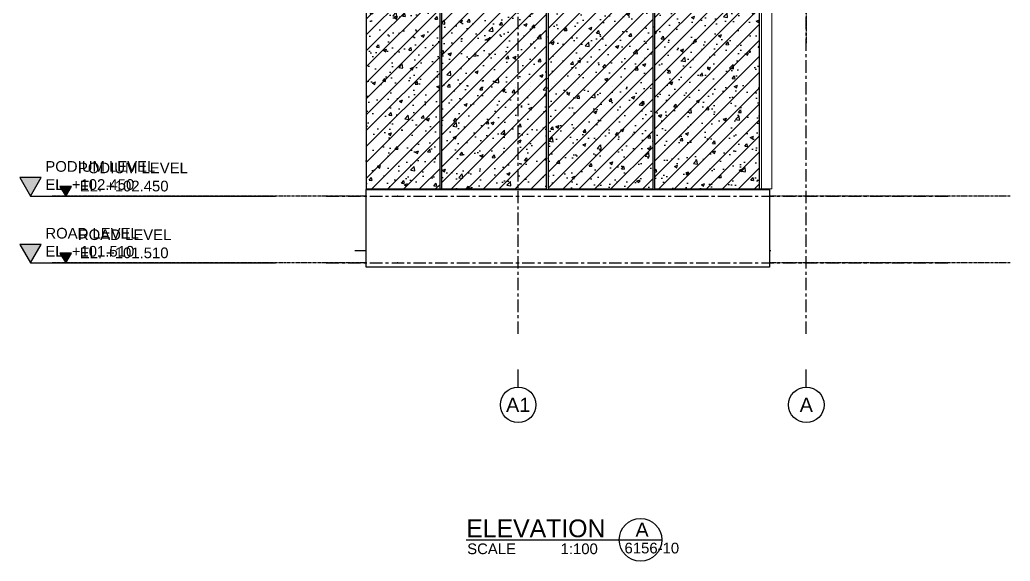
# Model space of a CAD drawing. Header units: millimetres. Extents: x -187664 to 435448, y -313239 to 299894.
# Drawn here: x 356997 to 370946, y 164813 to 172433 of the extents above; entities that cross this region are included whole.
import ezdxf
from ezdxf.enums import TextEntityAlignment as Align

# ---------------------------------------------------------------- set-up
doc = ezdxf.new("R2010")
doc.units = ezdxf.units.MM
doc.set_wipeout_variables(frame=1)
for name, pattern in [('CENTER', [2, 1.25, -0.25, 0.25, -0.25]), ('TA_GL_000.70000', [1.925, 0.7, -0.175, 0.175, -0.175, 0.7]), ('XKITLINE00', [0])]:
    doc.linetypes.add(name, pattern=pattern)
for name, color, linetype in [('000 - 0_SYM_DWG_GRID-BUBBLE_MAIN_COLOR_6', 7, 'Continuous'), ('000 - 0_SYM_DWG_GRIDLINE_MAIN_COLOR_251', 7, 'Continuous'), ('000 - 0_SYM_DWG_LEVEL_MAIN_COLOR_2', 7, 'Continuous'), ('000 - 0_SYM_DWG_LEVEL_TEXT', 7, 'Continuous'), ('000 - 0_SYM_DWG_SLOPE-SYM_TEXT_COLOR_3', 7, 'Continuous'), ('000 - CONCRETE_COL_HATCH_', 7, 'Continuous'), ('000 - CONCRETE_PRECAST_MAIN_COLOR_1', 7, 'Continuous'), ('000 - CONCRETE_PRECAST_WIPEOUT_', 7, 'Continuous'), ('000 - EXISTING_BUILDING_MAIN_COLOR_1', 7, 'Continuous'), ('000 - EXISTING_BUILDING_WIPEOUT_', 7, 'Continuous'), ('000 - EXISTING_CANOPY_MAIN_COLOR_1', 7, 'Continuous'), ('000 - EXISTING_DIM_MAIN_COLOR_251', 7, 'Continuous'), ('000 - GRID', 7, 'CENTER')]:
    doc.layers.add(name, color=color, linetype=linetype)
doc.layers.add('Part', color=7, linetype='Continuous', lineweight=0)
doc.layers.add('Z-230_A_LEVEL', color=7, linetype='Continuous', lineweight=9)
doc.styles.add('ARIAL', font='arial.ttf')
doc.styles.add('Arial_1', font='arial.ttf', dxfattribs={"height": 250})
doc.styles.add('Arial_2', font='arial.ttf', dxfattribs={"height": 300})
doc.styles.add('RomanS', font='arial.ttf', dxfattribs={"width": 0.8})
doc.styles.add('TA', font='', dxfattribs={"height": 4.5})
doc.styles.get('TA').set_extended_font_data('Cordia New')
pattern_1 = [(45, (1531882.3, 697668.04), (-112.253202, 112.253202), [])]
pattern_2 = [(50, (1531882.3, 695178.04), (455.46167, -39.84771), [47.625, -523.875]), (355, (1531882.3, 695178.04), (-88.10855, 477.64211), [38.1, -419.10146]), (100.451445, (1531920.25, 695174.7), (367.35312, 437.79438), [40.47502, -445.22561]), (46.1842, (1531882.3, 695305.04), (677.6976, -105.10582), [71.4375, -785.8125]), (96.635558, (1531938.8, 695296.3), (593.51034, 618.5653), [60.71256, -667.83902]), (351.18415, (1531882.3, 695305.04), (593.51034, 618.5653), [57.14992, -628.64933]), (21, (1531945.8, 695273.3), (379.03598, -255.662995), [47.625, -523.875]), (326, (1531945.8, 695273.3), (154.50507, 460.46992), [38.1, -419.1]), (71.451445, (1531977.4, 695252), (533.54105, 204.80692), [40.47502, -445.22484]), (37.5, (1531882.3, 695178.04), (7.721508, 211.387597), [0, -414.02, 0, -425.45, 0, -420.6875]), (7.5, (1531882.3, 695178.04), (167.049156, 250.451437), [0, -242.57, 0, -404.495, 0, -160.3375]), (327.5, (1531740.69, 695178.04), (338.976488, -14.32186), [0, -158.75, 0, -495.3, 0, -657.225]), (317.5, (1531677.2, 695178.04), (370.322953, 63.56623), [0, -206.375, 0, -328.93, 0, -466.725])]

# ---------------------------------------------------------------- blocks, each defined once
blk = doc.blocks.new('*U5069')
at = {"layer": '000 - 0_SYM_DWG_GRID-BUBBLE_MAIN_COLOR_6', "color": 7}
blk.add_line((35, 0), (30, 0), dxfattribs=at)
blk.add_circle((40, 0), 5, dxfattribs=at)
at = {"layer": '000 - 0_SYM_DWG_GRIDLINE_MAIN_COLOR_251', "color": 7, "linetype": 'ByBlock', "ltscale": 5}
blk.add_line((20, 0), (-355.74, 0), dxfattribs=at)
at = {"layer": '000 - 0_SYM_DWG_GRIDLINE_MAIN_COLOR_251', "color": 7}
for p in [(-335.74, 0), (0, 0)]:
    blk.add_point(p, dxfattribs=at)
at = {"color": 7, "style": 'TA', "flags": 1}
blk.add_attdef('LOCATION', (6, -6), '', height=4.5, rotation=270, dxfattribs=at)
at = {"layer": '000 - 0_SYM_DWG_SLOPE-SYM_TEXT_COLOR_3', "color": 7, "style": 'ARIAL'}
blk.add_attdef('GRID-HEAD', text='', height=4, rotation=90, dxfattribs=at).set_placement((40, 0), align=Align.MIDDLE_CENTER)
blk = doc.blocks.new('*U4792')
at = {"layer": '000 - 0_SYM_DWG_GRIDLINE_MAIN_COLOR_251', "color": 7, "linetype": 'ByBlock', "ltscale": 5}
blk.add_line((20, 0), (-155.16, 0), dxfattribs=at)
at = {"layer": '000 - 0_SYM_DWG_GRIDLINE_MAIN_COLOR_251', "color": 7}
for p in [(-135.16, 0), (0, 0)]:
    blk.add_point(p, dxfattribs=at)
at = {"color": 7, "style": 'TA', "flags": 1}
blk.add_attdef('LOCATION', (6, -6), '', height=4.5, rotation=270, dxfattribs=at)
blk = doc.blocks.new('*U4660')
at = {"layer": '000 - 0_SYM_DWG_LEVEL_MAIN_COLOR_2'}
blk.add_hatch(color=7, dxfattribs=at).paths.add_polyline_path([(-80.41, 5.18), (-83.4, 0), (-86.39, 5.18)])
at = {"color": 7}
blk.add_point((0, 0), dxfattribs=at)
at = {"layer": '000 - 0_SYM_DWG_GRIDLINE_MAIN_COLOR_251', "color": 7}
blk.add_lwpolyline([(-83.4, 0), (-23.4, 0), (-18.9, 0), (-14.4, 0)], dxfattribs=at)
at = {"layer": '000 - 0_SYM_DWG_LEVEL_MAIN_COLOR_2', "color": 7, "lineweight": 25}
for p, q in [((-80.41, 5.18), (-86.39, 5.18)), ((-86.39, 5.18), (-83.4, 0)), ((-83.4, 0), (-80.41, 5.18))]:
    blk.add_line(p, q, dxfattribs=at)
at = {"layer": '000 - 0_SYM_DWG_LEVEL_TEXT', "color": 7, "style": 'Arial_1'}
for tag, p in [('LV_NAME_1', (-79.18, 11.92)), ('LV_NAME_2', (-79.19, 6.83)), ('LV_NAME_3', (-79.2, 1.74))]:
    blk.add_attdef(tag, p, '', height=3, dxfattribs=at)
blk = doc.blocks.new('W-1-PP19-ST-ENT1-1_20260610-094001_ELEVATION_2_DIMS')
at = {"color": 7, "xscale": 50, "yscale": 50, "zscale": 50}
for p, values in [((-6758, 118300), {'LV_NAME_1': 'TOP OF VENTILATION', 'LV_NAME_2': 'BUILDING LEVEL', 'LV_NAME_3': 'EL. +118.300'}), ((-6758, 113950), {'LV_NAME_2': 'UPPER ROOF LEVEL', 'LV_NAME_3': 'EL. +113.950'}), ((-6758, 109750), {'LV_NAME_2': 'LOWER ROOF LEVEL', 'LV_NAME_3': 'EL. +109.750'}), ((-6758, 105750), {'LV_NAME_2': 'STEEL CANOPY LEVEL', 'LV_NAME_3': 'EL. +105.750'}), ((-6758, 102450), {'LV_NAME_2': 'PODIUM LEVEL', 'LV_NAME_3': 'EL. +102.450'}), ((-6758, 101510), {'LV_NAME_2': 'ROAD LEVEL', 'LV_NAME_3': 'EL. +101.510'})]:
    blk.add_blockref('*U4660', p, dxfattribs=at).add_auto_attribs(values)
at = {"layer": '000 - GRID', "color": 7, "linetype": 'TA_GL_000.70000', "xscale": 50.00000000000004, "yscale": 50.00000000000004, "zscale": 50.00000000000004, "rotation": 270}
for p, values in [((-4058, 101510), {'GRID-HEAD': 'A1'}), ((0, 101510), {'GRID-HEAD': 'A'})]:
    blk.add_blockref('*U5069', p, dxfattribs=at).add_auto_attribs(values)
at = {"layer": '000 - GRID', "color": 7, "linetype": 'TA_GL_000.70000', "xscale": 50, "yscale": 50, "zscale": 50, "rotation": 180}
for p in [(-5758, 118300), (-5758, 113950), (-5758, 109750), (-5758, 105750), (-5758, 102450), (-5758, 101510)]:
    blk.add_blockref('*U4792', p, dxfattribs=at)
blk = doc.blocks.new('*U5303')
at = {"color": 7}
blk.add_wipeout([(0, 0), (1040, 0), (1040, 2990), (0, 2990)], dxfattribs=at).dxf.layer = '000 - CONCRETE_PRECAST_WIPEOUT_'
at = {"layer": '000 - CONCRETE_COL_HATCH_'}
h = blk.add_hatch(dxfattribs=at)
h.set_pattern_fill('ANSI31')
h.set_pattern_definition(pattern_1)
h.paths.add_polyline_path([(0, 0), (1040, 0), (1040, 2990), (0, 2990)])
h = blk.add_hatch(dxfattribs=at)
h.set_pattern_fill('AR-CONC', scale=0.05)
h.set_pattern_definition(pattern_2)
h.paths.add_polyline_path([(0, 0), (1040, 0), (1040, 2990), (0, 2990)])
at = {"layer": '000 - CONCRETE_PRECAST_MAIN_COLOR_1', "color": 7}
blk.add_lwpolyline([(0, 0), (1040, 0), (1040, 2990), (0, 2990)], close=True, dxfattribs=at)
blk = doc.blocks.new('*U4958')
at = {"color": 7}
blk.add_wipeout([(0, 0), (1480, 0), (1480, 2990), (0, 2990)], dxfattribs=at).dxf.layer = '000 - CONCRETE_PRECAST_WIPEOUT_'
at = {"layer": '000 - CONCRETE_COL_HATCH_'}
h = blk.add_hatch(dxfattribs=at)
h.set_pattern_fill('ANSI31')
h.set_pattern_definition(pattern_1)
h.paths.add_polyline_path([(0, 0), (1480, 0), (1480, 2990), (0, 2990)])
h = blk.add_hatch(dxfattribs=at)
h.set_pattern_fill('AR-CONC', scale=0.05)
h.set_pattern_definition(pattern_2)
h.paths.add_polyline_path([(0, 0), (1480, 0), (1480, 2990), (0, 2990)])
at = {"layer": '000 - CONCRETE_PRECAST_MAIN_COLOR_1', "color": 7}
blk.add_lwpolyline([(0, 0), (1480, 0), (1480, 2990), (0, 2990)], close=True, dxfattribs=at)
blk = doc.blocks.new('W-1-PP19-ST-ENT1-1_20260611-182434_ELEVATION_2_PRECAST')
at = {"layer": '000 - CONCRETE_PRECAST_MAIN_COLOR_1', "color": 7}
blk.add_blockref('*U5303', (-6198.003375, 102550), dxfattribs=at)
blk.add_blockref('*U4958', (-5138.003375, 102550), dxfattribs=at)
blk.add_blockref('*U4958', (-3638.003375, 102550), dxfattribs=at)
blk.add_blockref('*U4958', (-2138.003375, 102550), dxfattribs=at)
at = {"color": 7}
blk.add_wipeout([(-6198.003375, 102540), (-518, 102540), (-518, 101450), (-6198.003375, 101450)], dxfattribs=at).dxf.layer = '000 - EXISTING_BUILDING_WIPEOUT_'
at = {"layer": '000 - EXISTING_BUILDING_MAIN_COLOR_1', "color": 7}
blk.add_lwpolyline([(-6198.003375, 102540), (-518, 102540), (-518, 101450), (-6198.003375, 101450)], close=True, dxfattribs=at)
blk = doc.blocks.new('*A10751051')
at = {"layer": 'Part', "color": 7, "linetype": 'XKITLINE00', "lineweight": 0}
for p, q in [((223.389273, -28.217071), (211.549273, -28.217071)), ((211.549273, -28.217071), (211.549273, -52.137071)), ((223.389273, -28.217071), (223.389273, -52.137071)), ((223.389273, -52.137071), (211.549273, -52.137071))]:
    blk.add_line(p, q, dxfattribs=at)
blk = doc.blocks.new('*A10761052')
at = {"layer": 'Part', "color": 7, "linetype": 'XKITLINE00', "lineweight": 0}
for p, q in [((211.389273, -28.217071), (199.549273, -28.217071)), ((199.549273, -28.217071), (199.549273, -52.137071)), ((211.389273, -28.217071), (211.389273, -52.137071)), ((211.389273, -52.137071), (199.549273, -52.137071))]:
    blk.add_line(p, q, dxfattribs=at)
blk = doc.blocks.new('*A10771053')
at = {"layer": '000 - EXISTING_CANOPY_MAIN_COLOR_1', "color": 7, "linetype": 'XKITLINE00', "lineweight": 0}
for p, q in [((223.586789, -28.217071), (224.786789, -28.217071)), ((223.586789, -52.137071), (223.586789, -28.217071)), ((224.786789, -28.217071), (224.786789, -52.137071)), ((223.586789, -52.137071), (224.786789, -52.137071))]:
    blk.add_line(p, q, dxfattribs=at)
blk = doc.blocks.new('*A10781054')
at = {"layer": 'Part', "color": 7, "linetype": 'XKITLINE00', "lineweight": 0}
for p, q in [((199.389273, -28.217071), (187.549273, -28.217071)), ((187.549273, -28.217071), (187.549273, -52.137071)), ((199.389273, -28.217071), (199.389273, -52.137071)), ((199.389273, -52.137071), (187.549273, -52.137071))]:
    blk.add_line(p, q, dxfattribs=at)
blk = doc.blocks.new('*A10791055')
at = {"layer": 'Part', "color": 7, "linetype": 'XKITLINE00', "lineweight": 0}
for p, q in [((187.389273, -28.217071), (179.069273, -28.217071)), ((179.069273, -28.217071), (179.069273, -52.137071)), ((187.389273, -28.217071), (187.389273, -52.137071)), ((187.389273, -52.137071), (179.069273, -52.137071))]:
    blk.add_line(p, q, dxfattribs=at)
blk = doc.blocks.new('*A11191091')
at = {"layer": 'Part', "color": 7, "linetype": 'XKITLINE00', "lineweight": 0}
for p, q in [((218.989273, -53.737071), (218.989273, -52.137071)), ((220.589273, -53.737071), (220.589273, -52.137071)), ((218.989273, -53.737071), (220.589273, -53.737071))]:
    blk.add_line(p, q, dxfattribs=at)
blk = doc.blocks.new('*A11201092')
at = {"layer": 'Part', "color": 7, "linetype": 'XKITLINE00', "lineweight": 0}
for p, q in [((213.749273, -52.197071), (213.749273, -52.137071)), ((214.109273, -52.197071), (213.749273, -52.197071)), ((214.109273, -52.877071), (214.109273, -52.197071)), ((214.149273, -52.937071), (214.149273, -52.137071)), ((213.749273, -52.937071), (213.749273, -52.877071)), ((213.749273, -52.877071), (214.109273, -52.877071)), ((214.149273, -52.937071), (213.749273, -52.937071))]:
    blk.add_line(p, q, dxfattribs=at)
blk = doc.blocks.new('*A11211093')
at = {"layer": 'Part', "color": 7, "linetype": 'XKITLINE00', "lineweight": 0}
for p, q in [((219.589273, -52.197071), (219.589273, -52.137071)), ((219.949273, -52.197071), (219.589273, -52.197071)), ((219.949273, -52.877071), (219.949273, -52.197071)), ((219.989273, -52.937071), (219.989273, -52.137071)), ((219.589273, -52.937071), (219.589273, -52.877071)), ((219.589273, -52.877071), (219.949273, -52.877071)), ((219.989273, -52.937071), (219.589273, -52.937071))]:
    blk.add_line(p, q, dxfattribs=at)
blk = doc.blocks.new('*A11221094')
at = {"layer": 'Part', "color": 7, "linetype": 'XKITLINE00', "lineweight": 0}
for p, q in [((208.189273, -53.737071), (208.189273, -52.137071)), ((209.789273, -53.737071), (209.789273, -52.137071)), ((208.189273, -53.737071), (209.789273, -53.737071))]:
    blk.add_line(p, q, dxfattribs=at)
blk = doc.blocks.new('*A11231095')
at = {"layer": 'Part', "color": 7, "linetype": 'XKITLINE00', "lineweight": 0}
for p, q in [((208.789273, -52.197071), (208.789273, -52.137071)), ((209.149273, -52.197071), (208.789273, -52.197071)), ((209.149273, -52.877071), (209.149273, -52.197071)), ((209.189273, -52.937071), (209.189273, -52.137071)), ((208.789273, -52.937071), (208.789273, -52.877071)), ((208.789273, -52.877071), (209.149273, -52.877071)), ((209.189273, -52.937071), (208.789273, -52.937071))]:
    blk.add_line(p, q, dxfattribs=at)
blk = doc.blocks.new('*A11241096')
at = {"layer": 'Part', "color": 7, "linetype": 'XKITLINE00', "lineweight": 0}
for p, q in [((223.306861, -53.737071), (223.306861, -52.137071)), ((223.386861, -52.137071), (223.386861, -53.737071)), ((223.386861, -53.737071), (223.306861, -53.737071))]:
    blk.add_line(p, q, dxfattribs=at)
blk = doc.blocks.new('*A11251097')
at = {"layer": 'Part', "color": 7, "linetype": 'XKITLINE00', "lineweight": 0}
for p, q in [((223.389279, -52.137071), (223.389279, -52.937071)), ((223.586789, -52.137071), (223.389279, -52.137071)), ((223.389279, -52.197071), (224.189279, -52.197071)), ((224.189279, -52.137071), (224.189279, -52.937071)), ((223.389279, -52.877071), (224.189279, -52.877071)), ((223.389279, -52.937071), (224.189279, -52.937071))]:
    blk.add_line(p, q, dxfattribs=at)
blk = doc.blocks.new('*A11261098')
at = {"layer": 'Part', "color": 7, "linetype": 'XKITLINE00', "lineweight": 0}
for p, q in [((195.189273, -52.197071), (195.189273, -52.137071)), ((195.549273, -52.197071), (195.189273, -52.197071)), ((195.549273, -52.877071), (195.549273, -52.197071)), ((195.589273, -52.937071), (195.589273, -52.137071)), ((195.189273, -52.937071), (195.189273, -52.877071)), ((195.189273, -52.877071), (195.549273, -52.877071)), ((195.589273, -52.937071), (195.189273, -52.937071))]:
    blk.add_line(p, q, dxfattribs=at)
blk = doc.blocks.new('*A11271099')
at = {"layer": 'Part', "color": 7, "linetype": 'XKITLINE00', "lineweight": 0}
for p, q in [((189.749273, -52.197071), (189.749273, -52.137071)), ((190.109273, -52.197071), (189.749273, -52.197071)), ((190.109273, -52.877071), (190.109273, -52.197071)), ((190.149273, -52.937071), (190.149273, -52.137071)), ((189.749273, -52.937071), (189.749273, -52.877071)), ((189.749273, -52.877071), (190.109273, -52.877071)), ((190.149273, -52.937071), (189.749273, -52.937071))]:
    blk.add_line(p, q, dxfattribs=at)
blk = doc.blocks.new('*A11281100')
at = {"layer": 'Part', "color": 7, "linetype": 'XKITLINE00', "lineweight": 0}
for p, q in [((194.589273, -53.737071), (194.589273, -52.137071)), ((196.189273, -53.737071), (196.189273, -52.137071)), ((194.589273, -53.737071), (196.189273, -53.737071))]:
    blk.add_line(p, q, dxfattribs=at)
blk = doc.blocks.new('*A11291101')
at = {"layer": 'Part', "color": 7, "linetype": 'XKITLINE00', "lineweight": 0}
for p, q in [((189.149273, -53.737071), (189.149273, -52.137071)), ((190.749273, -53.737071), (190.749273, -52.137071)), ((189.149273, -53.737071), (190.749273, -53.737071))]:
    blk.add_line(p, q, dxfattribs=at)
blk = doc.blocks.new('*A11301102')
at = {"layer": 'Part', "color": 7, "linetype": 'XKITLINE00', "lineweight": 0}
for p, q in [((201.749273, -52.197071), (201.749273, -52.137071)), ((202.109273, -52.197071), (201.749273, -52.197071)), ((202.109273, -52.877071), (202.109273, -52.197071)), ((202.149273, -52.937071), (202.149273, -52.137071)), ((201.749273, -52.937071), (201.749273, -52.877071)), ((201.749273, -52.877071), (202.109273, -52.877071)), ((202.149273, -52.937071), (201.749273, -52.937071))]:
    blk.add_line(p, q, dxfattribs=at)
blk = doc.blocks.new('*A11311103')
at = {"layer": 'Part', "color": 7, "linetype": 'XKITLINE00', "lineweight": 0}
for p, q in [((201.149273, -53.737071), (201.149273, -52.137071)), ((202.749273, -53.737071), (202.749273, -52.137071)), ((201.149273, -53.737071), (202.749273, -53.737071))]:
    blk.add_line(p, q, dxfattribs=at)
blk = doc.blocks.new('*A11321104')
at = {"layer": 'Part', "color": 7, "linetype": 'XKITLINE00', "lineweight": 0}
for p, q in [((181.469273, -53.737071), (181.469273, -52.137071)), ((183.069273, -53.737071), (183.069273, -52.137071)), ((181.469273, -53.737071), (183.069273, -53.737071))]:
    blk.add_line(p, q, dxfattribs=at)
blk = doc.blocks.new('*A11331105')
at = {"layer": 'Part', "color": 7, "linetype": 'XKITLINE00', "lineweight": 0}
for p, q in [((184.989273, -53.737071), (184.989273, -52.137071)), ((186.589273, -53.737071), (186.589273, -52.137071)), ((184.989273, -53.737071), (186.589273, -53.737071))]:
    blk.add_line(p, q, dxfattribs=at)
blk = doc.blocks.new('*A11341106')
at = {"layer": 'Part', "color": 7, "linetype": 'XKITLINE00', "lineweight": 0}
for p, q in [((182.069273, -52.197071), (182.069273, -52.137071)), ((182.429273, -52.197071), (182.069273, -52.197071)), ((182.429273, -52.877071), (182.429273, -52.197071)), ((182.469273, -52.937071), (182.469273, -52.137071)), ((182.069273, -52.937071), (182.069273, -52.877071)), ((182.069273, -52.877071), (182.429273, -52.877071)), ((182.469273, -52.937071), (182.069273, -52.937071))]:
    blk.add_line(p, q, dxfattribs=at)
blk = doc.blocks.new('*A11351107')
at = {"layer": 'Part', "color": 7, "linetype": 'XKITLINE00', "lineweight": 0}
for p, q in [((185.589273, -52.197071), (185.589273, -52.137071)), ((185.949273, -52.197071), (185.589273, -52.197071)), ((185.949273, -52.877071), (185.949273, -52.197071)), ((185.989273, -52.937071), (185.989273, -52.137071)), ((185.589273, -52.937071), (185.589273, -52.877071)), ((185.589273, -52.877071), (185.949273, -52.877071)), ((185.989273, -52.937071), (185.589273, -52.937071))]:
    blk.add_line(p, q, dxfattribs=at)
blk = doc.blocks.new('*A11361108')
at = {"layer": 'Part', "color": 7, "linetype": 'XKITLINE00', "lineweight": 0}
for p, q in [((181.069318, -55.337071), (181.069318, -52.137071)), ((187.389273, -52.137071), (187.549273, -52.137071)), ((196.429318, -52.137071), (196.429318, -55.337071)), ((196.429318, -55.337071), (181.069318, -55.337071))]:
    blk.add_line(p, q, dxfattribs=at)
blk = doc.blocks.new('*A11831149')
at = {"layer": 'Part', "color": 7, "linetype": 'XKITLINE00', "lineweight": 0}
for p, q in [((213.149273, -53.737071), (213.149273, -52.137071)), ((214.749273, -53.737071), (214.749273, -52.137071)), ((213.149273, -53.737071), (214.749273, -53.737071))]:
    blk.add_line(p, q, dxfattribs=at)
blk = doc.blocks.new('W-1-PP19-ST-ENT1-1_20260611-185229_ELEVATION_2_ST')
at = {"layer": '000 - EXISTING_DIM_MAIN_COLOR_251'}
for points in [[(-10511.5, 102583.4), (-10430.3, 102450), (-10349.2, 102583.4)], [(-10511.5, 101643.4), (-10430.3, 101510), (-10349.2, 101643.4)]]:
    blk.add_hatch(color=7, dxfattribs=at).paths.add_polyline_path(points)
at = {"color": 7}
blk.add_line((-668.3, 102350), (-668.3, 101676.4), dxfattribs=at)
for points in [[(-1948.6, 104111.4), (-1917.1, 104341.5), (-1738.1, 104507.5)], [(-4563.7, 103870.6), (-4529.9, 103640.7), (-4655.6, 103431.5)]]:
    blk.add_lwpolyline(points, dxfattribs=at)
for centre, start, end in [((-4585.4, 104046.2), 128.46703, 277.79619), ((-1976.6, 103936.6), 292.30652, 81.63568)]:
    blk.add_arc(centre, 409.3, start, end, dxfattribs=at)
at = {"layer": '000 - EXISTING_DIM_MAIN_COLOR_251', "color": 7, "linetype": 'CENTER', "ltscale": 30}
for p, q in [((-4058, 115971.7), (-4058, 104599.5)), ((0, 115971.7), (0, 104599.5)), ((2871.7, 102450), (-10628.3, 102450)), ((2871.7, 101510), (-10628.3, 101510))]:
    blk.add_line(p, q, dxfattribs=at)
at = {"layer": '000 - EXISTING_DIM_MAIN_COLOR_251', "color": 7}
for p, q in [((-10349.2, 102583.4), (-10511.5, 102583.4)), ((-10511.5, 102583.4), (-10430.3, 102450)), ((-10430.3, 102450), (-10349.2, 102583.4)), ((-3659.2, 101838.6), (-3659.2, 101514.2)), ((-3659.2, 101838.6), (-3581.7, 101676.4)), ((-10349.2, 101643.4), (-10511.5, 101643.4)), ((-10511.5, 101643.4), (-10430.3, 101510)), ((-10430.3, 101510), (-10349.2, 101643.4)), ((-3736.8, 101676.4), (-6357.8, 101676.4)), ((-3659.2, 101514.2), (-3736.8, 101676.4)), ((-501.6, 101676.4), (-3581.7, 101676.4)), ((-4789.8, 97609.9), (-2034.3, 97609.9))]:
    blk.add_line(p, q, dxfattribs=at)
blk.add_circle((-2334.3, 97609.9), 300, dxfattribs=at)
at = {"layer": 'Part', "color": 7, "linetype": 'XKITLINE00', "lineweight": 0}
for p, q in [((-6198, 101676.4), (-6198, 102550)), ((-5948, 101676.4), (-5948, 102550))]:
    blk.add_line(p, q, dxfattribs=at)
at = {"color": 7, "lineweight": 0, "xscale": 125, "yscale": 125, "zscale": 125}
for name in ['*A10791055', '*A10781054', '*A10761052', '*A10751051', '*A11361108', '*A11321104', '*A11341106', '*A11331105', '*A11351107', '*A11291101', '*A11271099', '*A11281100', '*A11261098', '*A11311103', '*A11301102', '*A11221094', '*A11231095', '*A11831149', '*A11201092', '*A11191091', '*A11211093', '*A11241096', '*A11251097']:
    blk.add_blockref(name, (-28581.7, 109067.1), dxfattribs=at)
at = {"layer": '000 - EXISTING_CANOPY_MAIN_COLOR_1', "color": 7, "lineweight": 0, "xscale": 125, "yscale": 125, "zscale": 125}
blk.add_blockref('*A10771053', (-28581.7, 109067.1), dxfattribs=at)
at = {"layer": '000 - EXISTING_DIM_MAIN_COLOR_251', "color": 7, "style": 'RomanS'}
for s, height, p in [('PODIUM LEVEL', 150, (-10258.9, 102770.5)), ('EL. +102.450', 150, (-10235.1, 102515)), ('ROAD LEVEL', 150, (-10258.9, 101830.5)), ('EL. +101.510', 150, (-10235.1, 101575)), ('ELEVATION', 250, (-4789.8, 97647)), ('A', 200, (-2406.3, 97653.2)), ('SCALE', 150, (-4776.5, 97409)), ('1:100', 150, (-3460.8, 97409)), ('6156-10', 150, (-2560.2, 97419.4))]:
    blk.add_text(s, height=height, dxfattribs=at).set_placement(p)
for tag, p in [('A1', (-4058, 116538.2)), ('A', (0, 116524.1))]:
    blk.add_attdef(tag, text='', height=250, dxfattribs=at).set_placement(p, align=Align.MIDDLE_CENTER)
at = {"layer": 'Z-230_A_LEVEL', "color": 7, "insert": (-4172.8, 104110.9), "char_height": 150, "width": 1817.264, "attachment_point": 1, "style": 'Arial_2', "bg_fill": 3, "box_fill_scale": 1, "bg_fill_color": 256, "bg_fill_transparency": 0}
blk.add_mtext('PRECAST WALL', dxfattribs=at)

msp = doc.modelspace()

# ---------------------------------------------------------------- block references
at = {"color": 7}
msp.add_blockref('W-1-PP19-ST-ENT1-1_20260611-185229_ELEVATION_2_ST', (368074.332, 67502.983), dxfattribs=at)

# ---------------------------------------------------------------- next in the draw order: block references
msp.add_blockref('W-1-PP19-ST-ENT1-1_20260611-182434_ELEVATION_2_PRECAST', (368074.332, 67502.983), dxfattribs=at)

# ---------------------------------------------------------------- next in the draw order: block references
msp.add_blockref('W-1-PP19-ST-ENT1-1_20260610-094001_ELEVATION_2_DIMS', (368074.332, 67502.983), dxfattribs=at)

doc.saveas('drawing.dxf')
